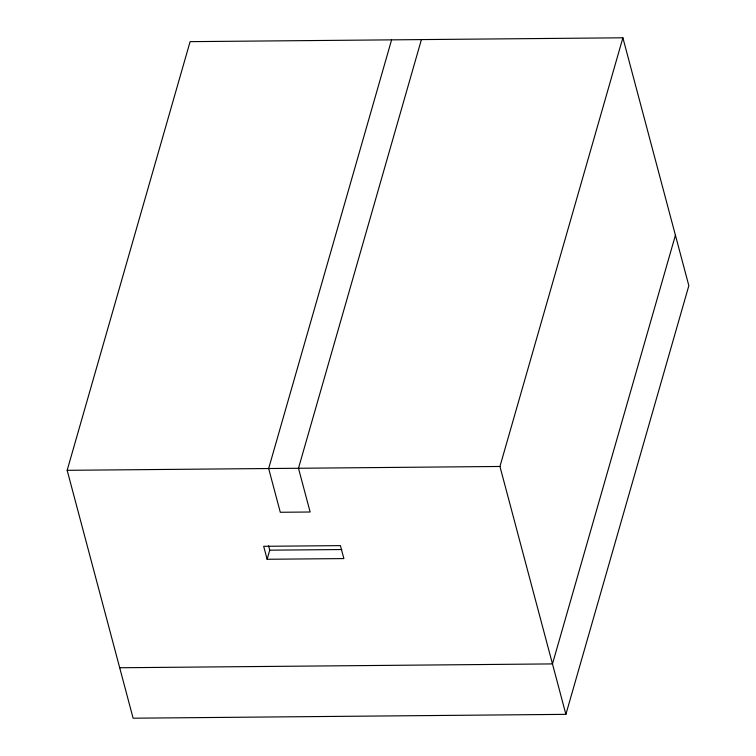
<?xml version="1.0" encoding="UTF-8"?>
<svg xmlns="http://www.w3.org/2000/svg" width="756" height="756" viewBox="0 0 756 756"><rect width="100%" height="100%" fill="white"/><g stroke="black" fill="none" stroke-linecap="round" stroke-linejoin="round"><path stroke-width="1.13" d="M67.161 470.317L190.106 41.646L622.887 37.8L688.839 285.683L565.894 714.354L133.113 718.2L67.161 470.317L499.943 466.471L622.887 37.8M391.599 39.851L268.654 468.531L280.296 512.275L310.14 512.01L298.478 468.266L421.413 39.586M267.123 559.27L263.674 546.304L340.427 545.624L343.876 558.58L267.123 559.27L269.731 550.179L268.588 545.86M675.42 235.239L552.475 663.91L119.694 667.756M269.731 550.179L341.759 549.536M499.943 466.471L565.894 714.354"/></g></svg>
